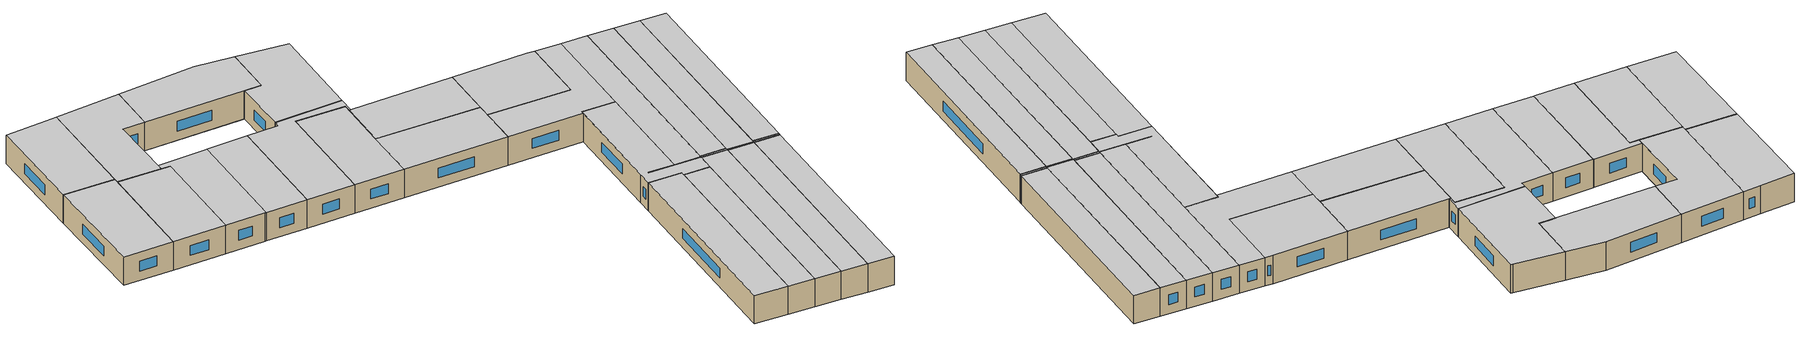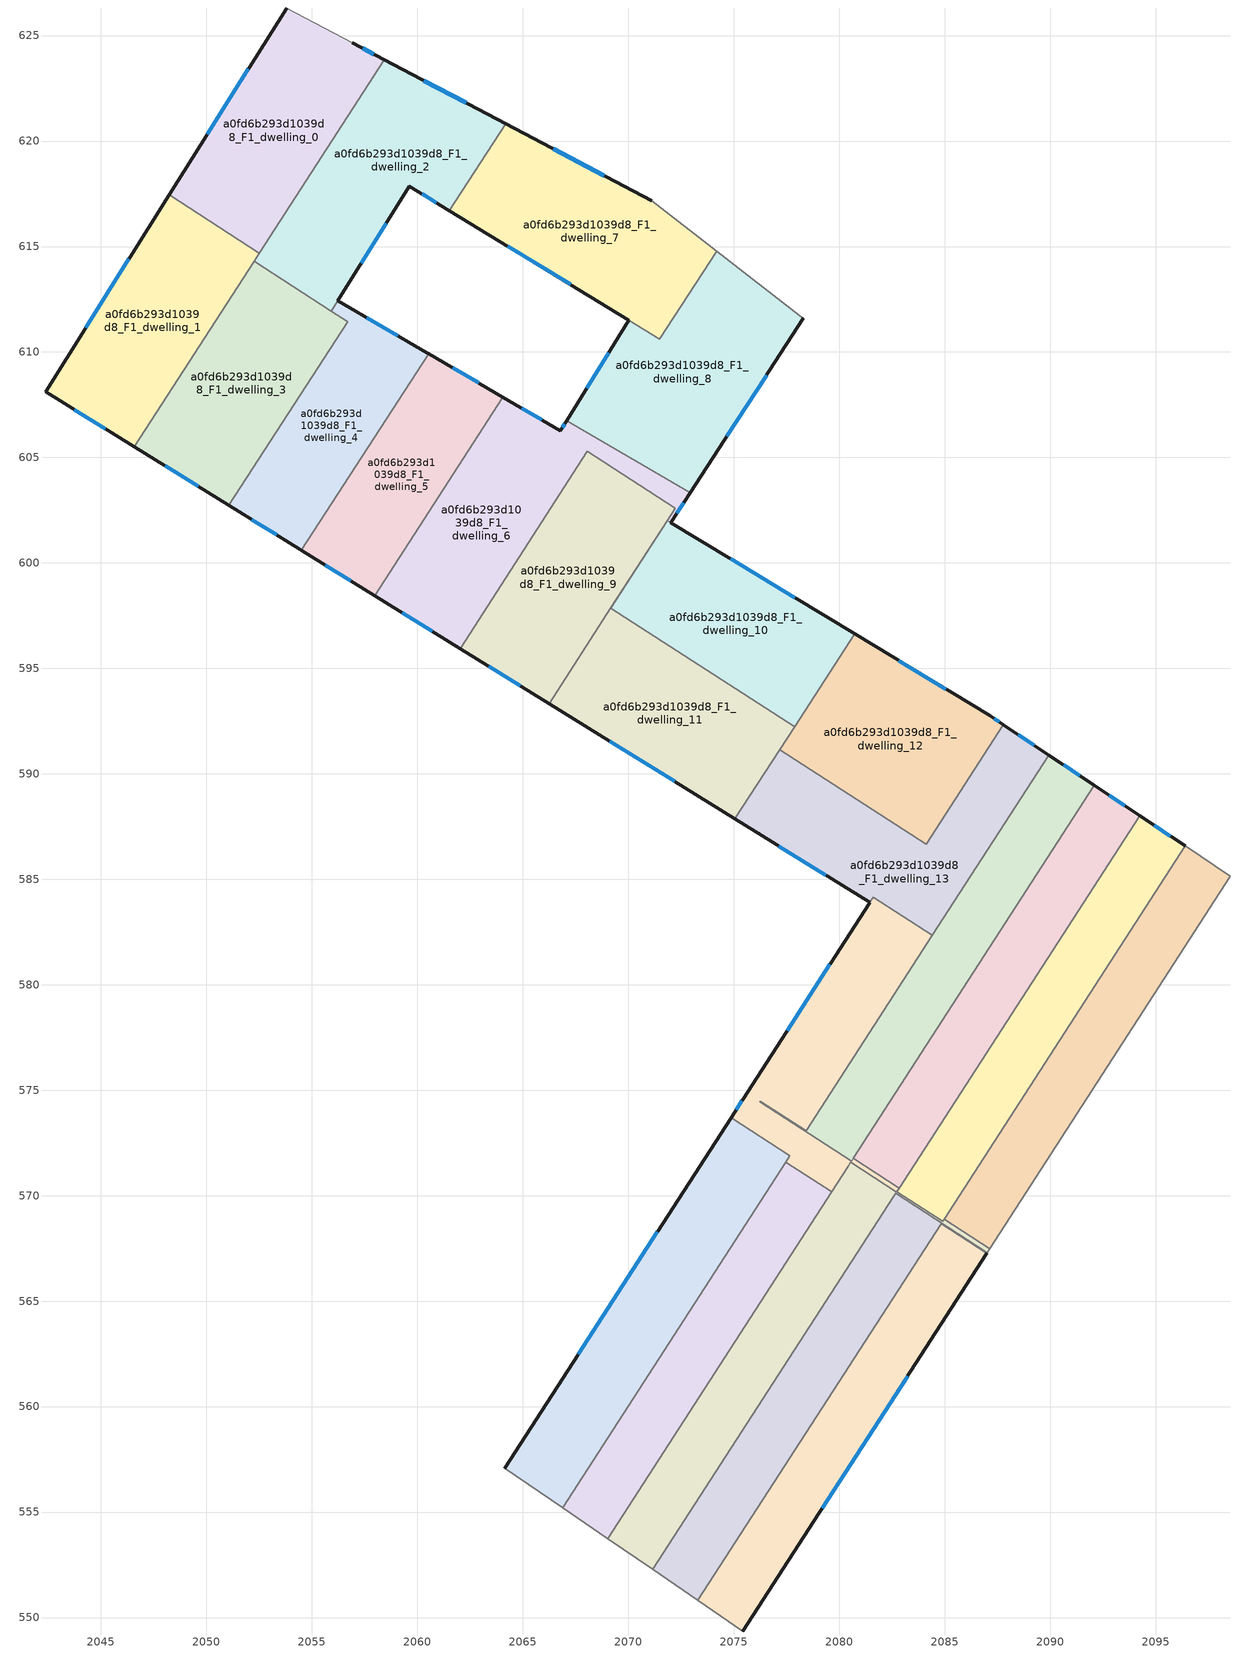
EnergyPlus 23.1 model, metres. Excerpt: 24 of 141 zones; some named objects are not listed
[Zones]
a0fd6b293d1039d8_F1_dwelling_0
 floor to a0fd6b293d1039d8_F0_dwelling_0 (EU_floor_Construction): 2056.91,624.66 2058.43,623.86 2052.51,614.69 2048.24,617.45 2053.8,626.31 z3
 wall outside (EU_wall_Construction): 2058.43,623.86 2056.91,624.66 / 2053.8,626.31 2048.24,617.45 z3:6
 wall to a0fd6b293d1039d8_F1_dwelling_1 (EU_wall_Construction): 2048.24,617.45 2052.51,614.69 z3:6
 wall adiabatic (EU_wall_Construction): 2056.91,624.66 2053.8,626.31 z3:6
 wall to a0fd6b293d1039d8_F1_dwelling_2 (EU_wall_Construction): 2052.51,614.69 2058.43,623.86 z3:6
 window (EU_Window_Construction): 2057.94,624.12 2057.41,624.4 / 2051.99,623.43 2050.05,620.33 z3.98:5.02
 ceiling to a0fd6b293d1039d8_F2_dwelling_0 (EU_floor_Construction): 2052.51,614.69 2058.43,623.86 2056.91,624.66 2053.8,626.31 2048.24,617.45 z6
a0fd6b293d1039d8_F1_dwelling_1
 floor to a0fd6b293d1039d8_F0_dwelling_1 (EU_floor_Construction): 2052.51,614.69 2046.58,605.51 2042.37,608.12 2048.24,617.45 z3
 wall outside (EU_wall_Construction): 2048.24,617.45 2042.37,608.12 2046.58,605.51 z3:6
 wall to a0fd6b293d1039d8_F1_dwelling_3 (EU_wall_Construction): 2046.58,605.51 2052.26,614.31 z3:6
 wall to a0fd6b293d1039d8_F1_dwelling_2 (EU_wall_Construction): 2052.26,614.31 2052.51,614.69 z3:6
 window (EU_Window_Construction): 2046.33,614.42 2044.28,611.15 / 2043.74,607.27 2045.21,606.36 z3.98:5.02
 ceiling to a0fd6b293d1039d8_F2_dwelling_1 (EU_floor_Construction): 2046.58,605.51 2052.51,614.69 2048.24,617.45 2042.37,608.12 z6
a0fd6b293d1039d8_F1_dwelling_10
 floor to a0fd6b293d1039d8_F0_dwelling_10 (EU_floor_Construction): 2080.73,596.63 2077.89,592.24 2069.18,597.86 2071.86,602 2072.02,601.91 z3
 wall outside (EU_wall_Construction): 2080.73,596.63 2072.02,601.91 z3:6
 wall to a0fd6b293d1039d8_F1_dwelling_6 (EU_wall_Construction): 2072.01,601.91 2071.86,602 z3:6
 wall to a0fd6b293d1039d8_F1_dwelling_12 (EU_wall_Construction): 2077.89,592.24 2080.73,596.63 z3:6
 wall to a0fd6b293d1039d8_F1_dwelling_11 (EU_wall_Construction): 2069.18,597.86 2077.89,592.24 z3:6
 wall to a0fd6b293d1039d8_F1_dwelling_9 (EU_wall_Construction): 2071.86,602 2069.18,597.86 z3:6
 window (EU_Window_Construction): 2077.9,598.35 2074.85,600.19 z3.98:5.02
 ceiling to a0fd6b293d1039d8_F2_dwelling_10 (EU_floor_Construction): 2077.89,592.24 2080.73,596.63 2072.02,601.91 2071.86,602 2069.18,597.86 z6
a0fd6b293d1039d8_F1_dwelling_11
 floor to a0fd6b293d1039d8_F0_dwelling_11 (EU_floor_Construction): 2077.89,592.24 2075.06,587.86 2066.25,593.32 2069.18,597.86 z3
 wall outside (EU_wall_Construction): 2066.25,593.32 2075.06,587.86 z3:6
 wall to a0fd6b293d1039d8_F1_dwelling_13 (EU_wall_Construction): 2075.06,587.86 2077.18,591.14 z3:6
 wall to a0fd6b293d1039d8_F1_dwelling_9 (EU_wall_Construction): 2069.18,597.86 2066.25,593.32 z3:6
 wall to a0fd6b293d1039d8_F1_dwelling_12 (EU_wall_Construction): 2077.18,591.14 2077.89,592.24 z3:6
 window (EU_Window_Construction): 2069.11,591.55 2072.19,589.64 z3.98:5.02
 ceiling to a0fd6b293d1039d8_F2_dwelling_11 (EU_floor_Construction): 2075.06,587.86 2077.89,592.24 2069.18,597.86 2066.25,593.32 z6
a0fd6b293d1039d8_F1_dwelling_12
 floor to a0fd6b293d1039d8_F0_dwelling_12 (EU_floor_Construction): 2087.15,592.75 2087.79,592.33 2084.12,586.66 2077.18,591.14 2080.73,596.63 z3
 wall outside (EU_wall_Construction): 2087.79,592.33 2087.15,592.75 2080.73,596.63 z3:6
 wall to a0fd6b293d1039d8_F1_dwelling_13 (EU_wall_Construction): 2077.18,591.14 2084.12,586.66 2087.79,592.33 z3:6
 window (EU_Window_Construction): 2085.06,594.01 2082.82,595.37 / 2087.58,592.46 2087.36,592.61 z3.98:5.02
 ceiling to a0fd6b293d1039d8_F2_dwelling_12 (EU_floor_Construction): 2084.12,586.66 2087.79,592.33 2087.15,592.75 2080.73,596.63 2077.18,591.14 z6
a0fd6b293d1039d8_F1_dwelling_13
 floor to a0fd6b293d1039d8_F0_dwelling_13 (EU_floor_Construction): 2089.94,590.89 2084.42,582.34 2081.62,584.15 2081.45,583.9 2075.06,587.86 2077.18,591.14 2084.12,586.66 2087.79,592.33 z3
 wall outside (EU_wall_Construction): 2089.94,590.89 2087.79,592.33 / 2075.06,587.86 2081.45,583.9 z3:6
 wall to a0fd6b293d1039d8_F1_dwelling_15 (EU_wall_Construction): 2084.42,582.34 2089.94,590.89 z3:6
 wall to a0fd6b293d1039d8_F1_dwelling_14 (EU_wall_Construction): 2081.45,583.9 2081.62,584.15 2084.42,582.34 z3:6
 window (EU_Window_Construction): 2089.24,591.36 2088.49,591.86 / 2077.14,586.57 2079.37,585.19 z3.98:5.02
 ceiling to a0fd6b293d1039d8_F2_dwelling_13 (EU_floor_Construction): 2084.42,582.34 2089.94,590.89 2087.79,592.33 2084.12,586.66 2077.18,591.14 2075.06,587.86 2081.45,583.9 2081.62,584.15 z6
a0fd6b293d1039d8_F1_dwelling_14
 floor to a0fd6b293d1039d8_F0_dwelling_14 (EU_floor_Construction): 2084.42,582.34 2078.43,573.07 2076.25,574.47 2076.24,574.45 2080.59,571.64 2080.67,571.77 2082.84,570.36 2082.74,570.19 2082.72,570.17 2080.55,571.57 2079.65,570.19 2077.48,571.59 2077.67,571.89 2074.87,573.7 2081.62,584.15 z3
 wall outside (EU_wall_Construction): 2075.63,574.87 2074.87,573.7 / 2081.46,583.9 2075.64,574.88 z3:6
 wall to a0fd6b293d1039d8_F1_dwelling_20 (EU_wall_Construction): 2079.65,570.19 2080.42,571.38 2080.53,571.55 2080.55,571.57 2082.72,570.17 2082.73,570.19 z3:6
 wall to a0fd6b293d1039d8_F1_dwelling_18 (EU_wall_Construction): 2077.48,571.59 2079.65,570.19 z3:6
 wall to a0fd6b293d1039d8_F1_dwelling_16 (EU_wall_Construction): 2074.87,573.7 2077.67,571.89 2077.48,571.6 z3:6
 wall to a0fd6b293d1039d8_F1_dwelling_15 (EU_wall_Construction): 2080.67,571.77 2080.59,571.64 2076.24,574.45 2076.25,574.47 2078.43,573.07 2084.42,582.34 z3:6
 wall to a0fd6b293d1039d8_F1_dwelling_17 (EU_wall_Construction): 2082.84,570.36 2080.67,571.77 z3:6
 wall to a0fd6b293d1039d8_F1_dwelling_19 (EU_wall_Construction): 2082.74,570.19 2082.84,570.36 z3:6
 window (EU_Window_Construction): 2075.39,574.49 2075.12,574.08 / 2079.56,580.96 2077.53,577.81 z3.98:5.02
 ceiling to a0fd6b293d1039d8_F2_dwelling_14 (EU_floor_Construction): 2082.84,570.36 2080.67,571.77 2080.59,571.64 2076.24,574.45 2076.25,574.47 2078.43,573.07 2084.42,582.34 2081.62,584.15 2074.87,573.7 2077.67,571.89 2077.48,571.59 2079.65,570.19 2080.55,571.57 2082.72,570.17 2082.74,570.19 z6
a0fd6b293d1039d8_F1_dwelling_15
 floor to a0fd6b293d1039d8_F0_dwelling_15 (EU_floor_Construction): 2092.1,589.45 2080.59,571.64 2076.24,574.45 2076.25,574.47 2078.43,573.07 2089.94,590.89 z3
 wall outside (EU_wall_Construction): 2092.1,589.45 2089.94,590.89 z3:6
 wall to a0fd6b293d1039d8_F1_dwelling_17 (EU_wall_Construction): 2080.67,571.77 2092.1,589.45 z3:6
 window (EU_Window_Construction): 2091.4,589.92 2090.64,590.42 z3.98:5.02
 ceiling to a0fd6b293d1039d8_F2_dwelling_15 (EU_floor_Construction): 2080.59,571.64 2092.1,589.45 2089.94,590.89 2078.43,573.07 2076.25,574.47 2076.24,574.45 z6
a0fd6b293d1039d8_F1_dwelling_16
 floor to a0fd6b293d1039d8_F0_dwelling_16 (EU_floor_Construction): 2077.67,571.89 2066.89,555.2 2064.15,557.07 2074.87,573.7 z3
 wall outside (EU_wall_Construction): 2074.87,573.7 2064.15,557.07 z3:6
 wall adiabatic (EU_wall_Construction): 2064.15,557.07 2066.89,555.2 z3:6
 wall to a0fd6b293d1039d8_F1_dwelling_18 (EU_wall_Construction): 2066.89,555.2 2077.48,571.59 z3:6
 window (EU_Window_Construction): 2071.39,568.29 2067.64,562.48 z3.98:5.02
 ceiling to a0fd6b293d1039d8_F2_dwelling_16 (EU_floor_Construction): 2066.89,555.2 2077.67,571.89 2074.87,573.7 2064.15,557.07 z6
a0fd6b293d1039d8_F1_dwelling_17
 floor to a0fd6b293d1039d8_F0_dwelling_17 (EU_floor_Construction): 2094.25,588.02 2082.84,570.36 2080.67,571.77 2092.1,589.45 z3
 wall outside (EU_wall_Construction): 2094.25,588.02 2092.1,589.45 z3:6
 wall to a0fd6b293d1039d8_F1_dwelling_19 (EU_wall_Construction): 2082.84,570.36 2094.25,588.02 z3:6
 window (EU_Window_Construction): 2093.55,588.48 2092.8,588.99 z3.98:5.02
 ceiling to a0fd6b293d1039d8_F2_dwelling_17 (EU_floor_Construction): 2082.84,570.36 2094.25,588.02 2092.1,589.45 2080.67,571.77 z6
a0fd6b293d1039d8_F1_dwelling_18
 floor to a0fd6b293d1039d8_F0_dwelling_18 (EU_floor_Construction): 2079.65,570.19 2069.03,553.74 2066.89,555.2 2077.48,571.59 z3
 wall adiabatic (EU_wall_Construction): 2066.89,555.2 2069.03,553.74 z3:6
 wall to a0fd6b293d1039d8_F1_dwelling_20 (EU_wall_Construction): 2069.03,553.74 2079.65,570.19 z3:6
 ceiling to a0fd6b293d1039d8_F2_dwelling_18 (EU_floor_Construction): 2069.03,553.74 2079.65,570.19 2077.48,571.59 2066.89,555.2 z6
a0fd6b293d1039d8_F1_dwelling_19
 floor to a0fd6b293d1039d8_F0_dwelling_19 (EU_floor_Construction): 2096.4,586.58 2084.91,568.79 2082.73,570.19 2094.25,588.02 z3
 wall outside (EU_wall_Construction): 2096.4,586.58 2094.25,588.02 z3:6
 wall to a0fd6b293d1039d8_F1_dwelling_20 (EU_wall_Construction): 2082.73,570.19 2084.91,568.79 2084.97,568.89 z3:6
 wall to a0fd6b293d1039d8_F1_dwelling_21 (EU_wall_Construction): 2084.97,568.89 2096.4,586.58 z3:6
 window (EU_Window_Construction): 2095.7,587.05 2094.95,587.55 z3.98:5.02
 ceiling to a0fd6b293d1039d8_F2_dwelling_19 (EU_floor_Construction): 2084.91,568.79 2096.4,586.58 2094.25,588.02 2082.73,570.19 z6
a0fd6b293d1039d8_F1_dwelling_2
 floor to a0fd6b293d1039d8_F0_dwelling_2 (EU_floor_Construction): 2064.18,620.82 2061.53,616.71 2059.62,617.87 2055.92,611.94 2052.26,614.31 2058.43,623.86 z3
 wall outside (EU_wall_Construction): 2064.18,620.82 2058.43,623.86 / 2056.23,612.44 2059.62,617.87 2061.53,616.71 z3:6
 wall to a0fd6b293d1039d8_F1_dwelling_7 (EU_wall_Construction): 2061.53,616.71 2064.18,620.82 z3:6
 wall to a0fd6b293d1039d8_F1_dwelling_4 (EU_wall_Construction): 2055.92,611.94 2056.23,612.44 z3:6
 wall to a0fd6b293d1039d8_F1_dwelling_3 (EU_wall_Construction): 2052.26,614.31 2055.92,611.94 z3:6
 window (EU_Window_Construction): 2062.31,621.81 2060.3,622.87 / 2060.24,617.49 2060.91,617.08 / 2057.34,614.2 2058.52,616.1 z3.98:5.02
 ceiling to a0fd6b293d1039d8_F2_dwelling_2 (EU_floor_Construction): 2061.53,616.71 2064.18,620.82 2058.43,623.86 2052.26,614.31 2055.92,611.94 2059.62,617.87 z6
a0fd6b293d1039d8_F1_dwelling_20
 floor to a0fd6b293d1039d8_F0_dwelling_20 (EU_floor_Construction): 2084.97,568.89 2087.14,567.49 2087.02,567.3 2082.68,570.1 2082.6,569.98 2071.16,552.28 2069.03,553.74 2080.42,571.38 2080.53,571.55 2080.55,571.57 2082.72,570.17 2082.73,570.19 2084.91,568.79 z3
 wall adiabatic (EU_wall_Construction): 2069.03,553.74 2071.16,552.28 / 2087.02,567.3 2087.14,567.49 z3:6
 wall to a0fd6b293d1039d8_F1_dwelling_21 (EU_wall_Construction): 2087.14,567.49 2084.97,568.89 z3:6
 wall to a0fd6b293d1039d8_F1_dwelling_22 (EU_wall_Construction): 2071.16,552.28 2082.6,569.98 2082.68,570.1 2087.02,567.3 z3:6
 ceiling to a0fd6b293d1039d8_F2_dwelling_20 (EU_floor_Construction): 2087.02,567.3 2087.14,567.49 2084.97,568.89 2084.91,568.79 2082.73,570.19 2082.72,570.17 2080.55,571.57 2080.53,571.55 2080.42,571.38 2069.03,553.74 2071.16,552.28 2082.6,569.98 2082.68,570.1 z6
a0fd6b293d1039d8_F1_dwelling_21
 floor to a0fd6b293d1039d8_F0_dwelling_21 (EU_floor_Construction): 2098.55,585.15 2087.14,567.49 2084.97,568.89 2096.4,586.58 z3
 wall adiabatic (EU_wall_Construction): 2087.14,567.49 2098.55,585.15 2096.4,586.58 z3:6
 ceiling to a0fd6b293d1039d8_F2_dwelling_21 (EU_floor_Construction): 2087.14,567.49 2098.55,585.15 2096.4,586.58 2084.97,568.89 z6
a0fd6b293d1039d8_F1_dwelling_22
 floor to a0fd6b293d1039d8_F0_dwelling_22 (EU_floor_Construction): 2084.84,568.68 2073.3,550.82 2071.16,552.28 2082.68,570.1 2087.02,567.3 2087.01,567.28 z3
 wall adiabatic (EU_wall_Construction): 2087.01,567.28 2087.02,567.3 / 2071.16,552.28 2073.3,550.82 z3:6
 wall to a0fd6b293d1039d8_F1_dwelling_23 (EU_wall_Construction): 2073.3,550.82 2084.84,568.68 2087.01,567.28 z3:6
 ceiling to a0fd6b293d1039d8_F2_dwelling_22 (EU_floor_Construction): 2073.3,550.82 2084.84,568.68 2087.01,567.28 2087.02,567.3 2082.68,570.1 2071.16,552.28 z6
a0fd6b293d1039d8_F1_dwelling_23
 floor to a0fd6b293d1039d8_F0_dwelling_23 (EU_floor_Construction): 2087.01,567.28 2075.43,549.36 2073.3,550.82 2084.84,568.68 z3
 wall outside (EU_wall_Construction): 2075.43,549.36 2087.01,567.28 z3:6
 wall adiabatic (EU_wall_Construction): 2073.3,550.82 2075.43,549.36 z3:6
 window (EU_Window_Construction): 2079.2,555.19 2083.24,561.45 z3.98:5.02
 ceiling to a0fd6b293d1039d8_F2_dwelling_23 (EU_floor_Construction): 2075.43,549.36 2087.01,567.28 2084.84,568.68 2073.3,550.82 z6
a0fd6b293d1039d8_F1_dwelling_3
 floor to a0fd6b293d1039d8_F0_dwelling_3 (EU_floor_Construction): 2055.93,611.93 2056.69,611.44 2051.07,602.73 2046.58,605.51 2052.26,614.31 z3
 wall outside (EU_wall_Construction): 2046.58,605.51 2051.07,602.73 z3:6
 wall to a0fd6b293d1039d8_F1_dwelling_4 (EU_wall_Construction): 2051.07,602.73 2056.69,611.44 2055.93,611.93 z3:6
 window (EU_Window_Construction): 2048.04,604.61 2049.61,603.64 z3.98:5.02
 ceiling to a0fd6b293d1039d8_F2_dwelling_3 (EU_floor_Construction): 2051.07,602.73 2056.69,611.44 2055.93,611.93 2052.26,614.31 2046.58,605.51 z6
a0fd6b293d1039d8_F1_dwelling_4
 floor to a0fd6b293d1039d8_F0_dwelling_4 (EU_floor_Construction): 2060.44,609.97 2060.53,609.92 2054.51,600.6 2054.42,600.65 2051.07,602.73 2056.69,611.44 2055.92,611.94 2056.23,612.43 z3
 wall outside (EU_wall_Construction): 2060.53,609.92 2060.44,609.97 2056.23,612.43 / 2051.07,602.73 2054.42,600.65 2054.51,600.6 z3:6
 wall to a0fd6b293d1039d8_F1_dwelling_5 (EU_wall_Construction): 2054.51,600.6 2060.53,609.92 z3:6
 window (EU_Window_Construction): 2059.07,610.77 2057.6,611.63 / 2052.16,602.05 2053.33,601.33 z3.98:5.02
 ceiling to a0fd6b293d1039d8_F2_dwelling_4 (EU_floor_Construction): 2054.51,600.6 2060.53,609.92 2060.44,609.97 2056.23,612.43 2055.92,611.94 2056.69,611.44 2051.07,602.73 2054.42,600.65 z6
a0fd6b293d1039d8_F1_dwelling_5
 floor to a0fd6b293d1039d8_F0_dwelling_5 (EU_floor_Construction): 2064.06,607.86 2057.98,598.45 2054.51,600.6 2060.53,609.92 z3
 wall outside (EU_wall_Construction): 2054.51,600.6 2057.98,598.45 / 2064.06,607.86 2060.53,609.92 z3:6
 wall to a0fd6b293d1039d8_F1_dwelling_6 (EU_wall_Construction): 2057.98,598.45 2064.06,607.86 z3:6
 window (EU_Window_Construction): 2055.64,599.9 2056.85,599.15 / 2062.91,608.53 2061.68,609.25 z3.98:5.02
 ceiling to a0fd6b293d1039d8_F2_dwelling_5 (EU_floor_Construction): 2057.98,598.45 2064.06,607.86 2060.53,609.92 2054.51,600.6 z6
a0fd6b293d1039d8_F1_dwelling_6
 floor to a0fd6b293d1039d8_F0_dwelling_6 (EU_floor_Construction): 2072.93,603.32 2072.01,601.91 2071.86,602 2069.18,597.86 2072.23,602.59 2068.06,605.29 2062.03,595.94 2057.98,598.45 2064.06,607.86 2066.78,606.27 2067.07,606.74 z3
 wall outside (EU_wall_Construction): 2057.98,598.45 2062.03,595.94 / 2067.07,606.74 2066.78,606.27 2064.06,607.86 / 2072.01,601.91 2072.93,603.32 z3:6
 wall to a0fd6b293d1039d8_F1_dwelling_8 (EU_wall_Construction): 2072.93,603.32 2067.07,606.74 z3:6
 wall to a0fd6b293d1039d8_F1_dwelling_9 (EU_wall_Construction): 2062.03,595.94 2068.06,605.29 2072.23,602.59 2071.85,602 z3:6
 wall adiabatic (EU_wall_Construction): 2071.85,602 2069.18,597.86 2071.86,602 z3:6
 window (EU_Window_Construction): 2059.29,597.63 2060.71,596.76 / 2065.9,606.79 2064.95,607.34 / 2066.98,606.58 2066.88,606.42 / 2072.31,602.37 2072.63,602.86 z3.98:5.02
 ceiling to a0fd6b293d1039d8_F2_dwelling_6 (EU_floor_Construction): 2069.18,597.86 2071.86,602 2072.01,601.91 2072.93,603.32 2067.07,606.74 2066.78,606.27 2064.06,607.86 2057.98,598.45 2062.03,595.94 2068.06,605.29 2072.23,602.59 z6
a0fd6b293d1039d8_F1_dwelling_7
 floor to a0fd6b293d1039d8_F0_dwelling_7 (EU_floor_Construction): 2071.1,617.17 2074.19,614.78 2071.5,610.61 2061.53,616.71 2064.18,620.82 z3
 wall outside (EU_wall_Construction): 2071.1,617.17 2064.18,620.82 / 2061.53,616.71 2070.03,611.51 z3:6
 wall adiabatic (EU_wall_Construction): 2074.19,614.78 2071.1,617.17 z3:6
 wall to a0fd6b293d1039d8_F1_dwelling_8 (EU_wall_Construction): 2071.51,610.62 2074.19,614.78 / 2070.03,611.51 2071.5,610.61 z3:6
 window (EU_Window_Construction): 2068.85,618.36 2066.43,619.63 / 2064.29,615.02 2067.27,613.2 z3.98:5.02
 ceiling to a0fd6b293d1039d8_F2_dwelling_7 (EU_floor_Construction): 2071.5,610.61 2074.19,614.78 2071.1,617.17 2064.18,620.82 2061.53,616.71 z6
a0fd6b293d1039d8_F1_dwelling_8
 floor to a0fd6b293d1039d8_F0_dwelling_8 (EU_floor_Construction): 2078.14,611.73 2078.3,611.6 2072.93,603.32 2067.07,606.74 2070.03,611.51 2071.5,610.61 2074.19,614.78 z3
 wall outside (EU_wall_Construction): 2072.93,603.32 2078.3,611.6 / 2070.03,611.51 2067.07,606.74 z3:6
 wall adiabatic (EU_wall_Construction): 2078.3,611.6 2078.14,611.73 2074.19,614.78 z3:6
 window (EU_Window_Construction): 2074.68,606.01 2076.56,608.91 / 2069.07,609.96 2068.04,608.29 z3.98:5.02
 ceiling to a0fd6b293d1039d8_F2_dwelling_8 (EU_floor_Construction): 2072.93,603.32 2078.3,611.6 2078.14,611.73 2074.19,614.78 2071.5,610.61 2070.03,611.51 2067.07,606.74 z6
a0fd6b293d1039d8_F1_dwelling_9
 floor to a0fd6b293d1039d8_F0_dwelling_9 (EU_floor_Construction): 2072.23,602.59 2066.25,593.32 2062.03,595.94 2068.06,605.29 z3
 wall outside (EU_wall_Construction): 2062.03,595.94 2066.25,593.32 z3:6
 window (EU_Window_Construction): 2063.4,595.09 2064.87,594.17 z3.98:5.02
 ceiling to a0fd6b293d1039d8_F2_dwelling_9 (EU_floor_Construction): 2066.25,593.32 2072.23,602.59 2068.06,605.29 2062.03,595.94 z6
[Building]
EU S2 Campaign: North Axis=0; Terrain=City; Solar Distribution=FullExterior
[Site:Location]
Bologna: Latitude=44.5; Longitude=11.25; Time Zone=1; Elevation=37
[SizingPeriod:WeatherFileDays]
AnnualSizingPeriod: Begin Month=1; Begin Day of Month=1; End Month=12; End Day of Month=31; Day of Week for Start Day=Monday; Use Weather File Daylight Saving Period=No; Use Weather File Rain and Snow Indicators=No
[MATERIAL]
EU_InternalMass_Material: Roughness=MediumRough; Thickness=0.1; Conductivity=1; Density=1800; Specific Heat=900; Thermal Absorptance=0.9; Solar Absorptance=0.7; Visible Absorptance=0.7
[MATERIAL:NOMASS] Roughness=MediumRough; Thermal Absorptance=0.9; Solar Absorptance=0.7; Visible Absorptance=0.7
Name | Thermal Resistance
EU_wall_NoMass | 0.905828
EU_floor_NoMass | 0.67114
[WINDOWMATERIAL:SIMPLEGLAZINGSYSTEM]
EU_Window_SimpleGlazing: UFactor=4.52486; Solar Heat Gain Coefficient=0.85; Visible Transmittance=0.85
[CONSTRUCTION]
EU_wall_Construction: EU_wall_NoMass
EU_floor_Construction: EU_floor_NoMass
EU_Window_Construction: EU_Window_SimpleGlazing
EU_InternalMass_Construction: EU_InternalMass_Material
[ZONE] Type=1; Multiplier=1; Ceiling Height=autocalculate; Floor Area=autocalculate; Part of Total Floor Area=Yes
Name | Volume
a0fd6b293d1039d8_F1_dwelling_0 | 165.109
a0fd6b293d1039d8_F1_dwelling_1 | 165.113
a0fd6b293d1039d8_F1_dwelling_10 | 158.098
a0fd6b293d1039d8_F1_dwelling_11 | 165.094
a0fd6b293d1039d8_F1_dwelling_12 | 165.12
a0fd6b293d1039d8_F1_dwelling_13 | 173.506
a0fd6b293d1039d8_F1_dwelling_14 | 139.274
a0fd6b293d1039d8_F1_dwelling_15 | 165.056
a0fd6b293d1039d8_F1_dwelling_16 | 197.405
a0fd6b293d1039d8_F1_dwelling_17 | 163.415
a0fd6b293d1039d8_F1_dwelling_18 | 151.875
a0fd6b293d1039d8_F1_dwelling_19 | 164.504
a0fd6b293d1039d8_F1_dwelling_2 | 180.874
a0fd6b293d1039d8_F1_dwelling_20 | 167.705
a0fd6b293d1039d8_F1_dwelling_21 | 163.167
a0fd6b293d1039d8_F1_dwelling_22 | 165.098
a0fd6b293d1039d8_F1_dwelling_23 | 165.099
a0fd6b293d1039d8_F1_dwelling_3 | 165.048
a0fd6b293d1039d8_F1_dwelling_4 | 135.761
a0fd6b293d1039d8_F1_dwelling_5 | 136.573
a0fd6b293d1039d8_F1_dwelling_6 | 177.406
a0fd6b293d1039d8_F1_dwelling_7 | 180.716
a0fd6b293d1039d8_F1_dwelling_8 | 186.238
a0fd6b293d1039d8_F1_dwelling_9 | 165.086
[INTERNALMASS] Construction=EU_InternalMass_Construction
Name | Zone or ZoneList | Surface Area
a0fd6b293d1039d8_F1_dwelling_0_EU_InternalMass | a0fd6b293d1039d8_F1_dwelling_0 | 55.0371
a0fd6b293d1039d8_F1_dwelling_1_EU_InternalMass | a0fd6b293d1039d8_F1_dwelling_1 | 55.0377
a0fd6b293d1039d8_F1_dwelling_2_EU_InternalMass | a0fd6b293d1039d8_F1_dwelling_2 | 60.3077
a0fd6b293d1039d8_F1_dwelling_3_EU_InternalMass | a0fd6b293d1039d8_F1_dwelling_3 | 55.0267
a0fd6b293d1039d8_F1_dwelling_4_EU_InternalMass | a0fd6b293d1039d8_F1_dwelling_4 | 45.256
a0fd6b293d1039d8_F1_dwelling_5_EU_InternalMass | a0fd6b293d1039d8_F1_dwelling_5 | 45.5236
a0fd6b293d1039d8_F1_dwelling_6_EU_InternalMass | a0fd6b293d1039d8_F1_dwelling_6 | 59.1492
a0fd6b293d1039d8_F1_dwelling_7_EU_InternalMass | a0fd6b293d1039d8_F1_dwelling_7 | 60.2451
a0fd6b293d1039d8_F1_dwelling_8_EU_InternalMass | a0fd6b293d1039d8_F1_dwelling_8 | 62.0793
a0fd6b293d1039d8_F1_dwelling_9_EU_InternalMass | a0fd6b293d1039d8_F1_dwelling_9 | 55.0281
a0fd6b293d1039d8_F1_dwelling_10_EU_InternalMass | a0fd6b293d1039d8_F1_dwelling_10 | 52.6991
a0fd6b293d1039d8_F1_dwelling_11_EU_InternalMass | a0fd6b293d1039d8_F1_dwelling_11 | 55.0335
a0fd6b293d1039d8_F1_dwelling_12_EU_InternalMass | a0fd6b293d1039d8_F1_dwelling_12 | 55.0405
a0fd6b293d1039d8_F1_dwelling_13_EU_InternalMass | a0fd6b293d1039d8_F1_dwelling_13 | 57.8362
a0fd6b293d1039d8_F1_dwelling_14_EU_InternalMass | a0fd6b293d1039d8_F1_dwelling_14 | 46.4578
a0fd6b293d1039d8_F1_dwelling_15_EU_InternalMass | a0fd6b293d1039d8_F1_dwelling_15 | 55.0266
a0fd6b293d1039d8_F1_dwelling_16_EU_InternalMass | a0fd6b293d1039d8_F1_dwelling_16 | 65.7984
a0fd6b293d1039d8_F1_dwelling_17_EU_InternalMass | a0fd6b293d1039d8_F1_dwelling_17 | 54.4617
a0fd6b293d1039d8_F1_dwelling_18_EU_InternalMass | a0fd6b293d1039d8_F1_dwelling_18 | 50.6207
a0fd6b293d1039d8_F1_dwelling_19_EU_InternalMass | a0fd6b293d1039d8_F1_dwelling_19 | 54.8326
a0fd6b293d1039d8_F1_dwelling_20_EU_InternalMass | a0fd6b293d1039d8_F1_dwelling_20 | 55.8919
a0fd6b293d1039d8_F1_dwelling_21_EU_InternalMass | a0fd6b293d1039d8_F1_dwelling_21 | 54.3788
a0fd6b293d1039d8_F1_dwelling_22_EU_InternalMass | a0fd6b293d1039d8_F1_dwelling_22 | 55.0322
a0fd6b293d1039d8_F1_dwelling_23_EU_InternalMass | a0fd6b293d1039d8_F1_dwelling_23 | 55.0335
[OTHEREQUIPMENT] Fuel Type=Electricity; Design Level Calculation Method=Watts/Area; Power per Zone Floor Area=1; Fraction Latent=0; Fraction Radiant=0; Fraction Lost=0; Carbon Dioxide Generation Rate=0; EndUse Subcategory=EU_Step8_InternalGains
Name | Zone or ZoneList or Space or SpaceList | Schedule
EU_Step8_InternalGain_a0fd6b293d1039d8_F1_dwelling_0_f000 | a0fd6b293d1039d8_F1_dwelling_0 | EU_Step8_GainSchedule_a0fd6b293d1039d8_F1_dwelling_0_f000
EU_Step8_InternalGain_a0fd6b293d1039d8_F1_dwelling_1_f000 | a0fd6b293d1039d8_F1_dwelling_1 | EU_Step8_GainSchedule_a0fd6b293d1039d8_F1_dwelling_1_f000
EU_Step8_InternalGain_a0fd6b293d1039d8_F1_dwelling_2_f000 | a0fd6b293d1039d8_F1_dwelling_2 | EU_Step8_GainSchedule_a0fd6b293d1039d8_F1_dwelling_2_f000
EU_Step8_InternalGain_a0fd6b293d1039d8_F1_dwelling_3_f000 | a0fd6b293d1039d8_F1_dwelling_3 | EU_Step8_GainSchedule_a0fd6b293d1039d8_F1_dwelling_3_f000
EU_Step8_InternalGain_a0fd6b293d1039d8_F1_dwelling_4_f000 | a0fd6b293d1039d8_F1_dwelling_4 | EU_Step8_GainSchedule_a0fd6b293d1039d8_F1_dwelling_4_f000
EU_Step8_InternalGain_a0fd6b293d1039d8_F1_dwelling_5_f000 | a0fd6b293d1039d8_F1_dwelling_5 | EU_Step8_GainSchedule_a0fd6b293d1039d8_F1_dwelling_5_f000
EU_Step8_InternalGain_a0fd6b293d1039d8_F1_dwelling_6_f000 | a0fd6b293d1039d8_F1_dwelling_6 | EU_Step8_GainSchedule_a0fd6b293d1039d8_F1_dwelling_6_f000
EU_Step8_InternalGain_a0fd6b293d1039d8_F1_dwelling_7_f000 | a0fd6b293d1039d8_F1_dwelling_7 | EU_Step8_GainSchedule_a0fd6b293d1039d8_F1_dwelling_7_f000
EU_Step8_InternalGain_a0fd6b293d1039d8_F1_dwelling_8_f000 | a0fd6b293d1039d8_F1_dwelling_8 | EU_Step8_GainSchedule_a0fd6b293d1039d8_F1_dwelling_8_f000
EU_Step8_InternalGain_a0fd6b293d1039d8_F1_dwelling_9_f000 | a0fd6b293d1039d8_F1_dwelling_9 | EU_Step8_GainSchedule_a0fd6b293d1039d8_F1_dwelling_9_f000
EU_Step8_InternalGain_a0fd6b293d1039d8_F1_dwelling_10_f000 | a0fd6b293d1039d8_F1_dwelling_10 | EU_Step8_GainSchedule_a0fd6b293d1039d8_F1_dwelling_10_f000
EU_Step8_InternalGain_a0fd6b293d1039d8_F1_dwelling_11_f000 | a0fd6b293d1039d8_F1_dwelling_11 | EU_Step8_GainSchedule_a0fd6b293d1039d8_F1_dwelling_11_f000
EU_Step8_InternalGain_a0fd6b293d1039d8_F1_dwelling_12_f000 | a0fd6b293d1039d8_F1_dwelling_12 | EU_Step8_GainSchedule_a0fd6b293d1039d8_F1_dwelling_12_f000
EU_Step8_InternalGain_a0fd6b293d1039d8_F1_dwelling_13_f000 | a0fd6b293d1039d8_F1_dwelling_13 | EU_Step8_GainSchedule_a0fd6b293d1039d8_F1_dwelling_13_f000
EU_Step8_InternalGain_a0fd6b293d1039d8_F1_dwelling_14_f000 | a0fd6b293d1039d8_F1_dwelling_14 | EU_Step8_GainSchedule_a0fd6b293d1039d8_F1_dwelling_14_f000
EU_Step8_InternalGain_a0fd6b293d1039d8_F1_dwelling_15_f000 | a0fd6b293d1039d8_F1_dwelling_15 | EU_Step8_GainSchedule_a0fd6b293d1039d8_F1_dwelling_15_f000
EU_Step8_InternalGain_a0fd6b293d1039d8_F1_dwelling_16_f000 | a0fd6b293d1039d8_F1_dwelling_16 | EU_Step8_GainSchedule_a0fd6b293d1039d8_F1_dwelling_16_f000
EU_Step8_InternalGain_a0fd6b293d1039d8_F1_dwelling_17_f000 | a0fd6b293d1039d8_F1_dwelling_17 | EU_Step8_GainSchedule_a0fd6b293d1039d8_F1_dwelling_17_f000
EU_Step8_InternalGain_a0fd6b293d1039d8_F1_dwelling_18_f000 | a0fd6b293d1039d8_F1_dwelling_18 | EU_Step8_GainSchedule_a0fd6b293d1039d8_F1_dwelling_18_f000
EU_Step8_InternalGain_a0fd6b293d1039d8_F1_dwelling_19_f000 | a0fd6b293d1039d8_F1_dwelling_19 | EU_Step8_GainSchedule_a0fd6b293d1039d8_F1_dwelling_19_f000
EU_Step8_InternalGain_a0fd6b293d1039d8_F1_dwelling_20_f000 | a0fd6b293d1039d8_F1_dwelling_20 | EU_Step8_GainSchedule_a0fd6b293d1039d8_F1_dwelling_20_f000
EU_Step8_InternalGain_a0fd6b293d1039d8_F1_dwelling_21_f000 | a0fd6b293d1039d8_F1_dwelling_21 | EU_Step8_GainSchedule_a0fd6b293d1039d8_F1_dwelling_21_f000
EU_Step8_InternalGain_a0fd6b293d1039d8_F1_dwelling_22_f000 | a0fd6b293d1039d8_F1_dwelling_22 | EU_Step8_GainSchedule_a0fd6b293d1039d8_F1_dwelling_22_f000
EU_Step8_InternalGain_a0fd6b293d1039d8_F1_dwelling_23_f000 | a0fd6b293d1039d8_F1_dwelling_23 | EU_Step8_GainSchedule_a0fd6b293d1039d8_F1_dwelling_23_f000
[ZONEVENTILATION:DESIGNFLOWRATE] Schedule=EU_AlwaysOn; Design Flow Rate Calculation Method=AirChanges/Hour; Air Changes per Hour=0.73129; Ventilation Type=Natural; Fan Pressure Rise=0; Fan Total Efficiency=1; Constant Term Coefficient=1; Temperature Term Coefficient=0; Velocity Term Coefficient=0; Velocity Squared Term Coefficient=0; Minimum Indoor Temperature=-100; Maximum Indoor Temperature=100; Delta Temperature=-100; Minimum Outdoor Temperature=-100; Maximum Outdoor Temperature=100; Maximum Wind Speed=40
Name | Zone or ZoneList or Space or SpaceList
EU_ConstantAir_a0fd6b293d1039d8_F1_dwelling_0 | a0fd6b293d1039d8_F1_dwelling_0
EU_ConstantAir_a0fd6b293d1039d8_F1_dwelling_1 | a0fd6b293d1039d8_F1_dwelling_1
EU_ConstantAir_a0fd6b293d1039d8_F1_dwelling_2 | a0fd6b293d1039d8_F1_dwelling_2
EU_ConstantAir_a0fd6b293d1039d8_F1_dwelling_3 | a0fd6b293d1039d8_F1_dwelling_3
EU_ConstantAir_a0fd6b293d1039d8_F1_dwelling_4 | a0fd6b293d1039d8_F1_dwelling_4
EU_ConstantAir_a0fd6b293d1039d8_F1_dwelling_5 | a0fd6b293d1039d8_F1_dwelling_5
EU_ConstantAir_a0fd6b293d1039d8_F1_dwelling_6 | a0fd6b293d1039d8_F1_dwelling_6
EU_ConstantAir_a0fd6b293d1039d8_F1_dwelling_7 | a0fd6b293d1039d8_F1_dwelling_7
EU_ConstantAir_a0fd6b293d1039d8_F1_dwelling_8 | a0fd6b293d1039d8_F1_dwelling_8
EU_ConstantAir_a0fd6b293d1039d8_F1_dwelling_9 | a0fd6b293d1039d8_F1_dwelling_9
EU_ConstantAir_a0fd6b293d1039d8_F1_dwelling_10 | a0fd6b293d1039d8_F1_dwelling_10
EU_ConstantAir_a0fd6b293d1039d8_F1_dwelling_11 | a0fd6b293d1039d8_F1_dwelling_11
EU_ConstantAir_a0fd6b293d1039d8_F1_dwelling_12 | a0fd6b293d1039d8_F1_dwelling_12
EU_ConstantAir_a0fd6b293d1039d8_F1_dwelling_13 | a0fd6b293d1039d8_F1_dwelling_13
EU_ConstantAir_a0fd6b293d1039d8_F1_dwelling_14 | a0fd6b293d1039d8_F1_dwelling_14
EU_ConstantAir_a0fd6b293d1039d8_F1_dwelling_15 | a0fd6b293d1039d8_F1_dwelling_15
EU_ConstantAir_a0fd6b293d1039d8_F1_dwelling_16 | a0fd6b293d1039d8_F1_dwelling_16
EU_ConstantAir_a0fd6b293d1039d8_F1_dwelling_17 | a0fd6b293d1039d8_F1_dwelling_17
EU_ConstantAir_a0fd6b293d1039d8_F1_dwelling_18 | a0fd6b293d1039d8_F1_dwelling_18
EU_ConstantAir_a0fd6b293d1039d8_F1_dwelling_19 | a0fd6b293d1039d8_F1_dwelling_19
EU_ConstantAir_a0fd6b293d1039d8_F1_dwelling_20 | a0fd6b293d1039d8_F1_dwelling_20
EU_ConstantAir_a0fd6b293d1039d8_F1_dwelling_21 | a0fd6b293d1039d8_F1_dwelling_21
EU_ConstantAir_a0fd6b293d1039d8_F1_dwelling_22 | a0fd6b293d1039d8_F1_dwelling_22
EU_ConstantAir_a0fd6b293d1039d8_F1_dwelling_23 | a0fd6b293d1039d8_F1_dwelling_23
[HVACTEMPLATE:THERMOSTAT] Constant Heating Setpoint=20; Constant Cooling Setpoint=50
EU_HeatOnly_a0fd6b293d1039d8_F5_dwelling_20; EU_HeatOnly_a0fd6b293d1039d8_F5_dwelling_21; EU_HeatOnly_a0fd6b293d1039d8_F5_dwelling_22
[HVACTEMPLATE:ZONE:IDEALLOADSAIRSYSTEM] System Availability Schedule=EU_AlwaysOn; Maximum Heating Supply Air Temperature=50; Minimum Cooling Supply Air Temperature=13; Maximum Heating Supply Air Humidity Ratio=0.0156; Minimum Cooling Supply Air Humidity Ratio=0.0077; Heating Limit=NoLimit; Cooling Limit=NoLimit; Heating Availability Schedule=EU_AlwaysOn; Cooling Availability Schedule=EU_CoolingOff; Dehumidification Control Type=ConstantSensibleHeatRatio; Cooling Sensible Heat Ratio=0.7; Dehumidification Setpoint=60; Humidification Control Type=None; Humidification Setpoint=30; Outdoor Air Method=None; Outdoor Air Flow Rate per Person=0.00944; Outdoor Air Flow Rate per Zone Floor Area=0; Outdoor Air Flow Rate per Zone=0; Demand Controlled Ventilation Type=None; Outdoor Air Economizer Type=NoEconomizer; Heat Recovery Type=None; Sensible Heat Recovery Effectiveness=0.7; Latent Heat Recovery Effectiveness=0.65
Name | Template Thermostat
a0fd6b293d1039d8_F1_dwelling_0 | EU_HeatOnly_a0fd6b293d1039d8_F1_dwelling_0
a0fd6b293d1039d8_F1_dwelling_1 | EU_HeatOnly_a0fd6b293d1039d8_F1_dwelling_1
a0fd6b293d1039d8_F1_dwelling_2 | EU_HeatOnly_a0fd6b293d1039d8_F1_dwelling_2
a0fd6b293d1039d8_F1_dwelling_3 | EU_HeatOnly_a0fd6b293d1039d8_F1_dwelling_3
a0fd6b293d1039d8_F1_dwelling_4 | EU_HeatOnly_a0fd6b293d1039d8_F1_dwelling_4
a0fd6b293d1039d8_F1_dwelling_5 | EU_HeatOnly_a0fd6b293d1039d8_F1_dwelling_5
a0fd6b293d1039d8_F1_dwelling_6 | EU_HeatOnly_a0fd6b293d1039d8_F1_dwelling_6
a0fd6b293d1039d8_F1_dwelling_7 | EU_HeatOnly_a0fd6b293d1039d8_F1_dwelling_7
a0fd6b293d1039d8_F1_dwelling_8 | EU_HeatOnly_a0fd6b293d1039d8_F1_dwelling_8
a0fd6b293d1039d8_F1_dwelling_9 | EU_HeatOnly_a0fd6b293d1039d8_F1_dwelling_9
a0fd6b293d1039d8_F1_dwelling_10 | EU_HeatOnly_a0fd6b293d1039d8_F1_dwelling_10
a0fd6b293d1039d8_F1_dwelling_11 | EU_HeatOnly_a0fd6b293d1039d8_F1_dwelling_11
a0fd6b293d1039d8_F1_dwelling_12 | EU_HeatOnly_a0fd6b293d1039d8_F1_dwelling_12
a0fd6b293d1039d8_F1_dwelling_13 | EU_HeatOnly_a0fd6b293d1039d8_F1_dwelling_13
a0fd6b293d1039d8_F1_dwelling_14 | EU_HeatOnly_a0fd6b293d1039d8_F1_dwelling_14
a0fd6b293d1039d8_F1_dwelling_15 | EU_HeatOnly_a0fd6b293d1039d8_F1_dwelling_15
a0fd6b293d1039d8_F1_dwelling_16 | EU_HeatOnly_a0fd6b293d1039d8_F1_dwelling_16
a0fd6b293d1039d8_F1_dwelling_17 | EU_HeatOnly_a0fd6b293d1039d8_F1_dwelling_17
a0fd6b293d1039d8_F1_dwelling_18 | EU_HeatOnly_a0fd6b293d1039d8_F1_dwelling_18
a0fd6b293d1039d8_F1_dwelling_19 | EU_HeatOnly_a0fd6b293d1039d8_F1_dwelling_19
a0fd6b293d1039d8_F1_dwelling_20 | EU_HeatOnly_a0fd6b293d1039d8_F1_dwelling_20
a0fd6b293d1039d8_F1_dwelling_21 | EU_HeatOnly_a0fd6b293d1039d8_F1_dwelling_21
a0fd6b293d1039d8_F1_dwelling_22 | EU_HeatOnly_a0fd6b293d1039d8_F1_dwelling_22
a0fd6b293d1039d8_F1_dwelling_23 | EU_HeatOnly_a0fd6b293d1039d8_F1_dwelling_23
[SIZING:ZONE] Zone Cooling Design Supply Air Temperature Input Method=SupplyAirTemperature; Zone Cooling Design Supply Air Temperature=13; Zone Heating Design Supply Air Temperature Input Method=SupplyAirTemperature; Zone Heating Design Supply Air Temperature=50; Zone Cooling Design Supply Air Humidity Ratio=0.008; Zone Heating Design Supply Air Humidity Ratio=0.008; Cooling Design Air Flow Method=DesignDay; Cooling Design Air Flow Rate=0; Cooling Minimum Air Flow per Zone Floor Area=0.000762; Cooling Minimum Air Flow=0; Cooling Minimum Air Flow Fraction=0.2; Heating Design Air Flow Method=DesignDay; Heating Design Air Flow Rate=0; Heating Maximum Air Flow per Zone Floor Area=0.002032; Heating Maximum Air Flow=0.141576; Heating Maximum Air Flow Fraction=0.3; Account for Dedicated Outdoor Air System=No; Dedicated Outdoor Air System Control Strategy=NeutralSupplyAir; Dedicated Outdoor Air Low Setpoint Temperature for Design=autosize; Dedicated Outdoor Air High Setpoint Temperature for Design=autosize; Zone Load Sizing Method=Sensible Load Only No Latent Load; Zone Latent Cooling Design Supply Air Humidity Ratio Input Method=HumidityRatioDifference; Zone Cooling Design Supply Air Humidity Ratio Difference=0.005; Zone Latent Heating Design Supply Air Humidity Ratio Input Method=HumidityRatioDifference; Zone Humidification Design Supply Air Humidity Ratio Difference=0.005
a0fd6b293d1039d8_F1_dwelling_0; a0fd6b293d1039d8_F1_dwelling_1; a0fd6b293d1039d8_F1_dwelling_2; a0fd6b293d1039d8_F1_dwelling_3; a0fd6b293d1039d8_F1_dwelling_4; a0fd6b293d1039d8_F1_dwelling_5; a0fd6b293d1039d8_F1_dwelling_6; a0fd6b293d1039d8_F1_dwelling_7; a0fd6b293d1039d8_F1_dwelling_8; a0fd6b293d1039d8_F1_dwelling_9; a0fd6b293d1039d8_F1_dwelling_10; a0fd6b293d1039d8_F1_dwelling_11; a0fd6b293d1039d8_F1_dwelling_12; a0fd6b293d1039d8_F1_dwelling_13; a0fd6b293d1039d8_F1_dwelling_14; a0fd6b293d1039d8_F1_dwelling_15; a0fd6b293d1039d8_F1_dwelling_16; a0fd6b293d1039d8_F1_dwelling_17; a0fd6b293d1039d8_F1_dwelling_18; a0fd6b293d1039d8_F1_dwelling_19; a0fd6b293d1039d8_F1_dwelling_20; a0fd6b293d1039d8_F1_dwelling_21; a0fd6b293d1039d8_F1_dwelling_22; a0fd6b293d1039d8_F1_dwelling_23
[SCHEDULE:CONSTANT]
Name | Hourly Value
EU_AlwaysOn | 1
EU_CoolingOff | 0
[SCHEDULE:FILE] Column Number=1; Rows to Skip at Top=0; Number of Hours of Data=8760; Column Separator=Comma; Interpolate to Timestep=No; Minutes per Item=60; Adjust Schedule for Daylight Savings=Yes
Name | File
EU_Step8_GainSchedule_a0fd6b293d1039d8_F1_dwelling_0_f000 | ../../schedules/a0fd6b293d1039d8/a0fd6b293d1039d8_F1_dwelling_0_f000_gain.csv
EU_Step8_GainSchedule_a0fd6b293d1039d8_F1_dwelling_1_f000 | ../../schedules/a0fd6b293d1039d8/a0fd6b293d1039d8_F1_dwelling_1_f000_gain.csv
EU_Step8_GainSchedule_a0fd6b293d1039d8_F1_dwelling_2_f000 | ../../schedules/a0fd6b293d1039d8/a0fd6b293d1039d8_F1_dwelling_2_f000_gain.csv
EU_Step8_GainSchedule_a0fd6b293d1039d8_F1_dwelling_3_f000 | ../../schedules/a0fd6b293d1039d8/a0fd6b293d1039d8_F1_dwelling_3_f000_gain.csv
EU_Step8_GainSchedule_a0fd6b293d1039d8_F1_dwelling_4_f000 | ../../schedules/a0fd6b293d1039d8/a0fd6b293d1039d8_F1_dwelling_4_f000_gain.csv
EU_Step8_GainSchedule_a0fd6b293d1039d8_F1_dwelling_5_f000 | ../../schedules/a0fd6b293d1039d8/a0fd6b293d1039d8_F1_dwelling_5_f000_gain.csv
EU_Step8_GainSchedule_a0fd6b293d1039d8_F1_dwelling_6_f000 | ../../schedules/a0fd6b293d1039d8/a0fd6b293d1039d8_F1_dwelling_6_f000_gain.csv
EU_Step8_GainSchedule_a0fd6b293d1039d8_F1_dwelling_7_f000 | ../../schedules/a0fd6b293d1039d8/a0fd6b293d1039d8_F1_dwelling_7_f000_gain.csv
EU_Step8_GainSchedule_a0fd6b293d1039d8_F1_dwelling_8_f000 | ../../schedules/a0fd6b293d1039d8/a0fd6b293d1039d8_F1_dwelling_8_f000_gain.csv
EU_Step8_GainSchedule_a0fd6b293d1039d8_F1_dwelling_9_f000 | ../../schedules/a0fd6b293d1039d8/a0fd6b293d1039d8_F1_dwelling_9_f000_gain.csv
EU_Step8_GainSchedule_a0fd6b293d1039d8_F1_dwelling_10_f000 | ../../schedules/a0fd6b293d1039d8/a0fd6b293d1039d8_F1_dwelling_10_f000_gain.csv
EU_Step8_GainSchedule_a0fd6b293d1039d8_F1_dwelling_11_f000 | ../../schedules/a0fd6b293d1039d8/a0fd6b293d1039d8_F1_dwelling_11_f000_gain.csv
EU_Step8_GainSchedule_a0fd6b293d1039d8_F1_dwelling_12_f000 | ../../schedules/a0fd6b293d1039d8/a0fd6b293d1039d8_F1_dwelling_12_f000_gain.csv
EU_Step8_GainSchedule_a0fd6b293d1039d8_F1_dwelling_13_f000 | ../../schedules/a0fd6b293d1039d8/a0fd6b293d1039d8_F1_dwelling_13_f000_gain.csv
EU_Step8_GainSchedule_a0fd6b293d1039d8_F1_dwelling_14_f000 | ../../schedules/a0fd6b293d1039d8/a0fd6b293d1039d8_F1_dwelling_14_f000_gain.csv
EU_Step8_GainSchedule_a0fd6b293d1039d8_F1_dwelling_15_f000 | ../../schedules/a0fd6b293d1039d8/a0fd6b293d1039d8_F1_dwelling_15_f000_gain.csv
EU_Step8_GainSchedule_a0fd6b293d1039d8_F1_dwelling_16_f000 | ../../schedules/a0fd6b293d1039d8/a0fd6b293d1039d8_F1_dwelling_16_f000_gain.csv
EU_Step8_GainSchedule_a0fd6b293d1039d8_F1_dwelling_17_f000 | ../../schedules/a0fd6b293d1039d8/a0fd6b293d1039d8_F1_dwelling_17_f000_gain.csv
EU_Step8_GainSchedule_a0fd6b293d1039d8_F1_dwelling_18_f000 | ../../schedules/a0fd6b293d1039d8/a0fd6b293d1039d8_F1_dwelling_18_f000_gain.csv
EU_Step8_GainSchedule_a0fd6b293d1039d8_F1_dwelling_19_f000 | ../../schedules/a0fd6b293d1039d8/a0fd6b293d1039d8_F1_dwelling_19_f000_gain.csv
EU_Step8_GainSchedule_a0fd6b293d1039d8_F1_dwelling_20_f000 | ../../schedules/a0fd6b293d1039d8/a0fd6b293d1039d8_F1_dwelling_20_f000_gain.csv
EU_Step8_GainSchedule_a0fd6b293d1039d8_F1_dwelling_21_f000 | ../../schedules/a0fd6b293d1039d8/a0fd6b293d1039d8_F1_dwelling_21_f000_gain.csv
EU_Step8_GainSchedule_a0fd6b293d1039d8_F1_dwelling_22_f000 | ../../schedules/a0fd6b293d1039d8/a0fd6b293d1039d8_F1_dwelling_22_f000_gain.csv
EU_Step8_GainSchedule_a0fd6b293d1039d8_F1_dwelling_23_f000 | ../../schedules/a0fd6b293d1039d8/a0fd6b293d1039d8_F1_dwelling_23_f000_gain.csv
